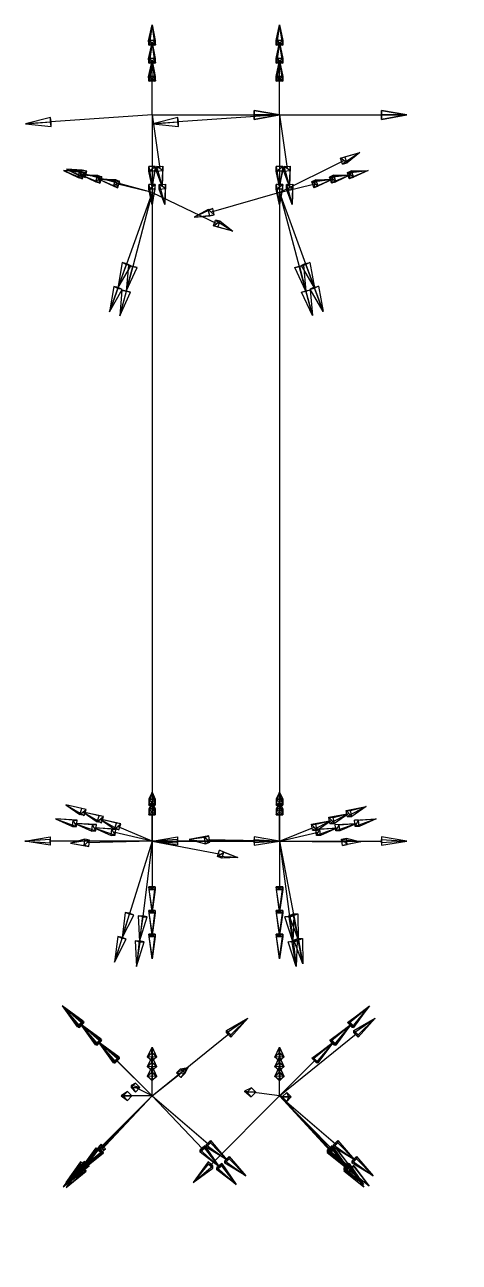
# Model space of a CAD drawing. Header units: millimetres. Extents: x -1660 to 13, y -87 to 87.
# Drawn here: x -1510 to -1475.9, y -10.1 to 87.1 of the extents above.
import ezdxf

# ---------------------------------------------------------------- set-up
doc = ezdxf.new("R2010")
doc.units = ezdxf.units.MM
for name, color, linetype in [('AutoDetect_10_19', 1, 'Continuous'), ('AutoDetect_5_2', 1, 'Continuous'), ('AutoDetect_6_1', 1, 'Continuous'), ('AutoDetect_7_7', 1, 'Continuous'), ('AutoDetect_8_8', 1, 'Continuous'), ('AutoDetect_9_18', 1, 'Continuous'), ('Rippe_ID_GUID_8064C2C4_A365_4b3d_B35B_679B7BBF4C36', 1, 'Continuous')]:
    doc.layers.add(name, color=color, linetype=linetype)

# ---------------------------------------------------------------- blocks, each defined once
blk = doc.blocks.new('Kontrollpunkt')
at = {"color": 0}
for q in [(0, 6), (8, 0), (0, 0, 4)]:
    blk.add_line((0, 0), q, dxfattribs=at)
for points in [[(0.25, 8, -0.25), (-0.25, 8, -0.25), (-0.25, 8, 0.25), (0, 10, 0), (-0.25, 8, -0.25), (0.25, 8, 0.25), (0, 10, 0), (0.25, 8, -0.25), (0.25, 8, 0.25), (-0.25, 8, 0.25)], [(0.25, 6, -0.25), (-0.25, 6, -0.25), (-0.25, 6, 0.25), (0, 8, 0), (-0.25, 6, -0.25), (0.25, 6, 0.25), (0, 8, 0), (0.25, 6, -0.25), (0.25, 6, 0.25), (-0.25, 6, 0.25)], [(0.25, 0.25, 4), (-0.25, 0.25, 4), (-0.25, -0.25, 4), (0, 0, 6), (-0.25, 0.25, 4), (0.25, -0.25, 4), (0, 0, 6), (0.25, 0.25, 4), (0.25, -0.25, 4), (-0.25, -0.25, 4)], [(0.25, 0.25, 6), (-0.25, 0.25, 6), (-0.25, -0.25, 6), (0, 0, 8), (-0.25, 0.25, 6), (0.25, -0.25, 6), (0, 0, 8), (0.25, 0.25, 6), (0.25, -0.25, 6), (-0.25, -0.25, 6)], [(0.25, 0.25, 8), (-0.25, 0.25, 8), (-0.25, -0.25, 8), (0, 0, 10), (-0.25, 0.25, 8), (0.25, -0.25, 8), (0, 0, 10), (0.25, 0.25, 8), (0.25, -0.25, 8), (-0.25, -0.25, 8)], [(8, 0.25, -0.25), (8, 0.25, 0.25), (8, -0.25, 0.25), (10, 0, 0), (8, 0.25, 0.25), (8, -0.25, -0.25), (10, 0, 0), (8, 0.25, -0.25), (8, -0.25, -0.25), (8, -0.25, 0.25)]]:
    blk.add_polyline3d(points, dxfattribs=at)

msp = doc.modelspace()

# ---------------------------------------------------------------- linework, layer by layer
at = {"layer": 'AutoDetect_10_19', "color": 1}
msp.add_line((-1500, 79.9, -440), (-1500, 23, -440), dxfattribs=at)
at = {"layer": 'AutoDetect_5_2', "color": 1}
msp.add_line((-1500, 3, -328), (-1500, 3, -420), dxfattribs=at)
at = {"layer": 'AutoDetect_6_1', "color": 1}
msp.add_line((-1490, 3, -328), (-1490, 3, -420), dxfattribs=at)
at = {"layer": 'AutoDetect_7_7', "color": 1}
msp.add_line((-1490, 79.9, -308), (-1490, 23, -308), dxfattribs=at)
at = {"layer": 'AutoDetect_8_8', "color": 1}
msp.add_line((-1500, 79.9, -308), (-1500, 23, -308), dxfattribs=at)
at = {"layer": 'AutoDetect_9_18', "color": 1}
msp.add_line((-1490, 79.9, -440), (-1490, 23, -440), dxfattribs=at)

# ---------------------------------------------------------------- block references
at = {"layer": 'AutoDetect_10_19', "color": 1, "extrusion": (-0.696364, 0.173648, 0.696364), "rotation": 269.0403468189521}
msp.add_blockref('Kontrollpunkt', (291.228, -1341.745, 750.979), dxfattribs=at)
at = {"layer": 'AutoDetect_10_19', "color": 1, "extrusion": (-0.757922, 0.173648, 0.628809), "rotation": 279.1891107751301}
msp.add_blockref('Kontrollpunkt', (312.568, -1264.748, 864.201), dxfattribs=at)
at = {"layer": 'AutoDetect_5_2', "color": 1, "extrusion": (-0.696364, 0.696364, 0.173648)}
for p, rotation in [((1058.539, -598.169, 973.703), 279.8510761165839), ((1058.539, -546.959, 982.733), 273.3030353310031)]:
    msp.add_blockref('Kontrollpunkt', p, dxfattribs=dict(at, rotation=rotation))
at = {"layer": 'AutoDetect_5_2', "color": 1, "extrusion": (-0.706434, 0.706434, -0.043625), "rotation": 249.0795236345265}
msp.add_blockref('Kontrollpunkt', (1058.539, -281.323, 1076.079), dxfattribs=at)
at = {"layer": 'AutoDetect_6_1', "color": 1, "extrusion": (0.696364, 0.696364, 0.173648), "rotation": 77.24859307823723}
for p in [(1055.71, -179.824, -1099.396), (1055.71, -231.034, -1108.426)]:
    msp.add_blockref('Kontrollpunkt', p, dxfattribs=at)
at = {"layer": 'AutoDetect_6_1', "color": 1, "extrusion": (0.706433, 0.706433, -0.043647), "rotation": 93.2556071361401}
msp.add_blockref('Kontrollpunkt', (1055.71, -373.581, -1036.149), dxfattribs=at)
at = {"layer": 'AutoDetect_7_7', "color": 1, "extrusion": (0.696364, 0.173648, -0.696364), "rotation": 81.2348063681018}
msp.add_blockref('Kontrollpunkt', (432.217, -1215.35, -810.27), dxfattribs=at)
at = {"layer": 'AutoDetect_7_7', "color": 1, "extrusion": (0.75938, 0.173648, -0.627047), "rotation": 98.54360780260791}
msp.add_blockref('Kontrollpunkt', (354.568, -1147.502, -934.352), dxfattribs=at)
at = {"layer": 'AutoDetect_8_8', "color": 1, "extrusion": (-0.696364, 0.173648, -0.696364), "rotation": 278.1385729810916}
msp.add_blockref('Kontrollpunkt', (291.228, 804.914, 1271.859), dxfattribs=at)
at = {"layer": 'AutoDetect_8_8', "color": 1, "extrusion": (-0.677688, 0.285444, -0.677688), "rotation": 261.8156261195985}
msp.add_blockref('Kontrollpunkt', (561.066, 716.384, 1231.825), dxfattribs=at)
at = {"layer": 'AutoDetect_9_18', "color": 1, "extrusion": (0.696364, 0.173648, 0.696364), "rotation": 91.41777319695942}
msp.add_blockref('Kontrollpunkt', (432.217, 678.519, -1331.15), dxfattribs=at)
at = {"layer": 'AutoDetect_9_18', "color": 1, "extrusion": (0.680645, 0.271009, 0.680645), "rotation": 74.10893042938748}
msp.add_blockref('Kontrollpunkt', (572.55, 614.078, -1307.411), dxfattribs=at)
at = {"layer": 'Rippe_ID_GUID_8064C2C4_A365_4b3d_B35B_679B7BBF4C36', "color": 2, "extrusion": (0, 0.707107, 0.707107)}
for p, rotation in [((1500, -273.58, -160.443), 5.690129303988991), ((1500, -273.58, -160.443), 180), ((1490, -273.58, -160.443), 5.690129303988991), ((1490, -273.58, -160.443), 180)]:
    msp.add_blockref('Kontrollpunkt', p, dxfattribs=dict(at, rotation=rotation))
at = {"layer": 'Rippe_ID_GUID_8064C2C4_A365_4b3d_B35B_679B7BBF4C36', "color": 2, "extrusion": (0, 0.707107, -0.707107), "rotation": 180}
for p in [(1500, -255.336, 368.473), (1500, -255.336, 368.473), (1490, -255.336, 368.473), (1490, -255.336, 368.473)]:
    msp.add_blockref('Kontrollpunkt', p, dxfattribs=at)
at = {"layer": 'Rippe_ID_GUID_8064C2C4_A365_4b3d_B35B_679B7BBF4C36', "color": 2, "extrusion": (0, -0.92388, -0.382683), "rotation": 180}
for p in [(-1500, -293.357, 96.617), (-1490, -293.357, 96.617)]:
    msp.add_blockref('Kontrollpunkt', p, dxfattribs=at)
at = {"layer": 'Rippe_ID_GUID_8064C2C4_A365_4b3d_B35B_679B7BBF4C36', "color": 2, "extrusion": (0, -0.92388, 0.382683)}
for p in [(-1500, -397.705, -189.63), (-1490, -397.705, -189.63)]:
    msp.add_blockref('Kontrollpunkt', p, dxfattribs=at)
at = {"layer": 'Rippe_ID_GUID_8064C2C4_A365_4b3d_B35B_679B7BBF4C36', "color": 2, "extrusion": (2.77556e-17, 0.382683, -0.92388), "rotation": 138.7329097098997}
for p in [(1500, -157.955, 389.177), (1490, -157.955, 389.177)]:
    msp.add_blockref('Kontrollpunkt', p, dxfattribs=at)
at = {"layer": 'Rippe_ID_GUID_8064C2C4_A365_4b3d_B35B_679B7BBF4C36', "color": 2, "extrusion": (-2.77556e-17, 0.382683, 0.92388), "rotation": 47.26579039910017}
for p in [(1500, -128.292, -301.884), (1490, -128.292, -301.884)]:
    msp.add_blockref('Kontrollpunkt', p, dxfattribs=at)

doc.saveas('drawing.dxf')
